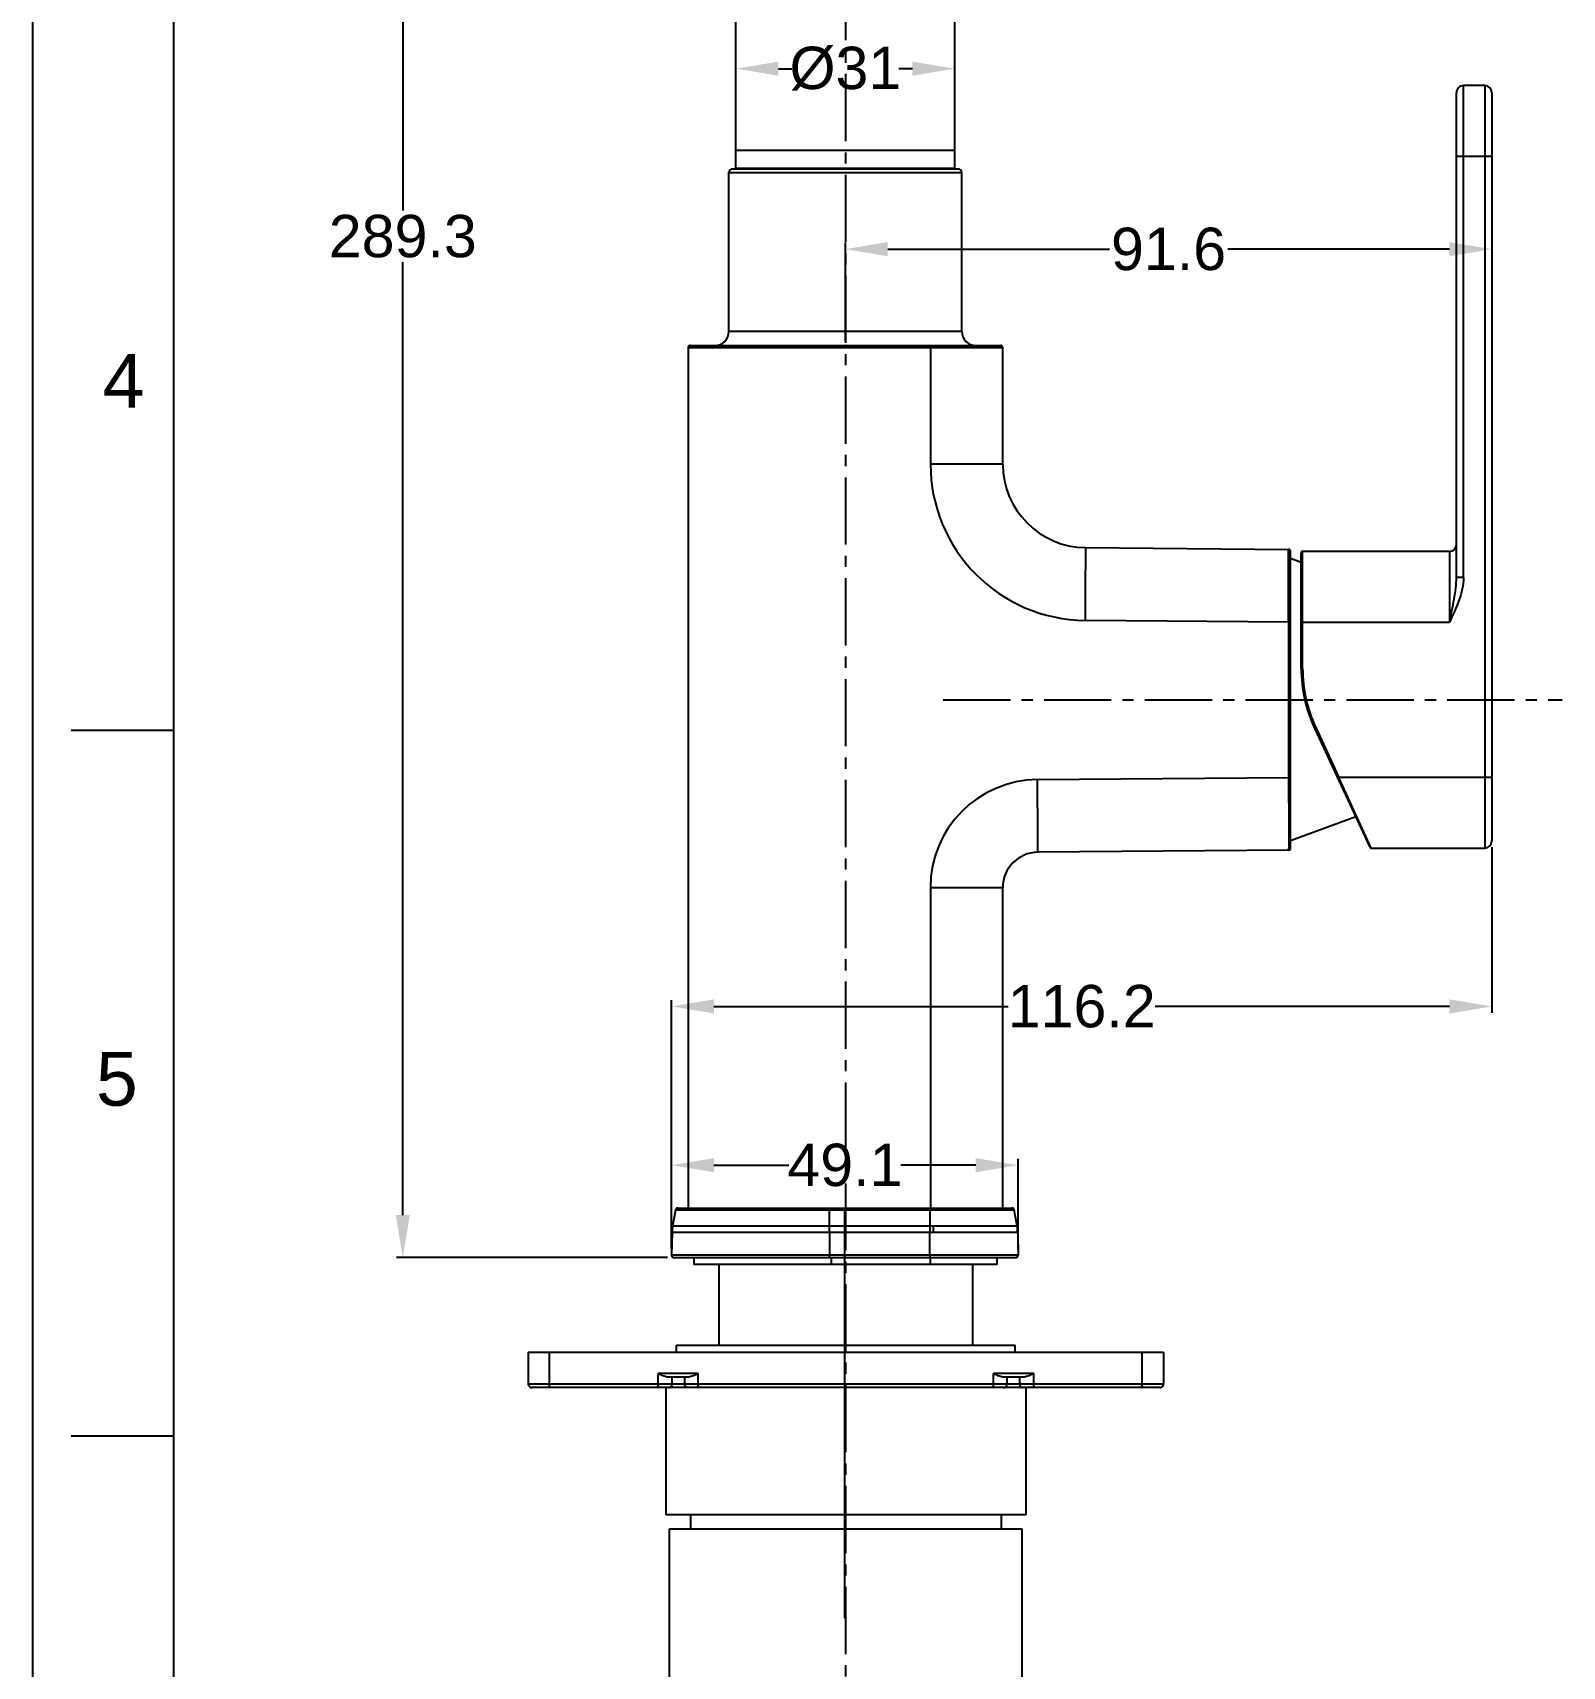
# Model space of a CAD drawing. Header units: millimetres. Extents: x 8455 to 9049, y -103 to 737.
# Drawn here: x 8455.3 to 8672, y 184 to 415.5 of the extents above; entities that cross this region are included whole.
import ezdxf

# ---------------------------------------------------------------- set-up
doc = ezdxf.new("R2010")
doc.units = ezdxf.units.MM
doc.linetypes.add('CENTER2', pattern=[28.575, 19.05, -3.175, 3.175, -3.175])
doc.layers.add('CENTER', color=1, linetype='CENTER2')
doc.layers.add('FORM', color=7, linetype='Continuous')
doc.layers.add('DIM', color=3, linetype='Continuous', lineweight=9)
doc.styles.get("Standard").update_dxf_attribs({"font": 'arial.ttf'})
doc.dimstyles.new('겸용-샤워욕조용1', dxfattribs={"dimscale": 0.6, "dimtxt": 10, "dimasz": 10, "dimexe": 1.5, "dimexo": 1.5, "dimgap": 1, "dimtad": 0, "dimtih": 1, "dimtoh": 1, "dimdec": 1, "dimdsep": 46, "dimtxsty": 'Standard', "dimcen": 2.5, "dimclrd": 5, "dimclre": 5, "dimclrt": 5, "dimadec": 1, "dimazin": 2, "dimtfac": 1, "dimtdec": 1, "dimtmove": 0, "dimatfit": 3, "dimfxl": 1.25, "dimarcsym": 0})

# ---------------------------------------------------------------- blocks, each defined once
blk = doc.blocks.new('*D77')
at = {"layer": 'Defpoints', "color": 0, "transparency": 16777216}
for p in [(8594.9, 255.02), (8545.8, 242.26), (8594.9, 242.25)]:
    blk.add_point(p, dxfattribs=at)
at = {"layer": 'DIM', "color": 5, "lineweight": -2, "transparency": 16777216}
for p, q in [((8545.8, 243.16), (8545.8, 255.92)), ((8551.8, 255.02), (8562.41, 255.02)), ((8588.9, 255.02), (8578.28, 255.02)), ((8594.9, 243.15), (8594.9, 255.92))]:
    blk.add_line(p, q, dxfattribs=at)
at = {"layer": 'DIM', "color": 5, "transparency": 16777216}
for points in [[(8551.8, 256.02), (8551.8, 254.02), (8545.8, 255.02)], [(8588.9, 256.02), (8588.9, 254.02), (8594.9, 255.02)]]:
    blk.add_solid(points, dxfattribs=at)
at = {"layer": 'DIM', "color": 5, "transparency": 16777216, "insert": (8570.35, 255.02), "char_height": 6, "attachment_point": 5}
blk.add_mtext('49.1', dxfattribs=at)
blk = doc.blocks.new('*D79')
at = {"layer": 'Defpoints', "color": 0, "transparency": 16777216}
for p in [(8585.92, 410.35), (8554.92, 398.79), (8585.92, 398.79)]:
    blk.add_point(p, dxfattribs=at)
at = {"layer": 'DIM', "color": 5, "lineweight": -2, "transparency": 16777216}
for p, q in [((8554.92, 399.69), (8554.92, 411.25)), ((8560.92, 410.35), (8562.84, 410.35)), ((8579.92, 410.35), (8578, 410.35)), ((8585.92, 399.69), (8585.92, 411.25))]:
    blk.add_line(p, q, dxfattribs=at)
at = {"layer": 'DIM', "color": 5, "transparency": 16777216}
for points in [[(8560.92, 411.35), (8560.92, 409.35), (8554.92, 410.35)], [(8579.92, 411.35), (8579.92, 409.35), (8585.92, 410.35)]]:
    blk.add_solid(points, dxfattribs=at)
at = {"layer": 'DIM', "color": 5, "transparency": 16777216, "insert": (8570.42, 410.35), "char_height": 6, "attachment_point": 5}
blk.add_mtext('%%C31', dxfattribs=at)
blk = doc.blocks.new('*D80')
at = {"layer": 'Defpoints', "color": 0, "transparency": 16777216}
for p in [(8507.7, 531.25), (8570.49, 531.25), (8546.1, 241.95)]:
    blk.add_point(p, dxfattribs=at)
at = {"layer": 'DIM', "color": 5, "lineweight": -2, "transparency": 16777216}
for p, q in [((8569.59, 531.25), (8506.8, 531.25)), ((8507.7, 525.25), (8507.7, 390.26)), ((8507.7, 247.95), (8507.7, 382.93)), ((8545.2, 241.95), (8506.8, 241.95))]:
    blk.add_line(p, q, dxfattribs=at)
at = {"layer": 'DIM', "color": 5, "transparency": 16777216}
for points in [[(8506.7, 525.25), (8508.7, 525.25), (8507.7, 531.25)], [(8506.7, 247.95), (8508.7, 247.95), (8507.7, 241.95)]]:
    blk.add_solid(points, dxfattribs=at)
at = {"layer": 'DIM', "color": 5, "transparency": 16777216, "insert": (8507.7, 386.6), "char_height": 6, "attachment_point": 5}
blk.add_mtext('289.3', dxfattribs=at)
blk = doc.blocks.new('*D81')
at = {"layer": 'Defpoints', "color": 0, "transparency": 16777216}
for p in [(8662.02, 406.95), (8662.02, 384.78), (8570.42, 370.84)]:
    blk.add_point(p, dxfattribs=at)
at = {"layer": 'DIM', "color": 5, "lineweight": -2, "transparency": 16777216}
for p, q in [((8662.02, 406.05), (8662.02, 383.88)), ((8570.42, 371.74), (8570.42, 385.68)), ((8576.42, 384.78), (8607.83, 384.78)), ((8656.02, 384.78), (8624.61, 384.78))]:
    blk.add_line(p, q, dxfattribs=at)
at = {"layer": 'DIM', "color": 5, "transparency": 16777216}
for points in [[(8576.42, 385.78), (8576.42, 383.78), (8570.42, 384.78)], [(8656.02, 385.78), (8656.02, 383.78), (8662.02, 384.78)]]:
    blk.add_solid(points, dxfattribs=at)
at = {"layer": 'DIM', "color": 5, "transparency": 16777216, "insert": (8616.22, 384.78), "char_height": 6, "attachment_point": 5}
blk.add_mtext('91.6', dxfattribs=at)
blk = doc.blocks.new('*D89')
at = {"layer": 'Defpoints', "color": 0, "transparency": 16777216}
for p in [(8662.02, 300.95), (8662.02, 277.51), (8545.8, 242.26)]:
    blk.add_point(p, dxfattribs=at)
at = {"layer": 'DIM', "color": 5, "lineweight": -2, "transparency": 16777216}
for p, q in [((8662.02, 300.05), (8662.02, 276.61)), ((8545.8, 243.16), (8545.8, 278.41)), ((8551.8, 277.51), (8593.5, 277.51)), ((8656.02, 277.51), (8614.32, 277.51))]:
    blk.add_line(p, q, dxfattribs=at)
at = {"layer": 'DIM', "color": 5, "transparency": 16777216}
for points in [[(8551.8, 278.51), (8551.8, 276.51), (8545.8, 277.51)], [(8656.02, 278.51), (8656.02, 276.51), (8662.02, 277.51)]]:
    blk.add_solid(points, dxfattribs=at)
at = {"layer": 'DIM', "color": 5, "transparency": 16777216, "insert": (8603.91, 277.51), "char_height": 6, "attachment_point": 5}
blk.add_mtext('116.2', dxfattribs=at)

msp = doc.modelspace()

# ---------------------------------------------------------------- linework, layer by layer
at = {"linetype": 'Continuous'}
for p, q in [((8554.92, 396.19), (8554.92, 485.04)), ((8585.92, 396.19), (8585.92, 485.08)), ((8658.02, 338.28), (8658.02, 407.95)), ((8661.02, 407.95), (8658.02, 407.95)), ((8661.02, 407.95), (8661.02, 299.95)), ((8657.02, 338.28), (8657.02, 406.95)), ((8662.02, 406.95), (8662.02, 300.95)), ((8554.92, 398.79), (8585.92, 398.79)), ((8554.42, 396.14), (8586.42, 396.14)), ((8585.92, 396.19), (8554.92, 396.19)), ((8555.42, 396.14), (8555.42, 396.19)), ((8585.42, 396.14), (8585.42, 396.19)), ((8657.02, 397.95), (8662.02, 397.95)), ((8553.92, 373.14), (8553.92, 395.64)), ((8553.92, 395.64), (8586.92, 395.64)), ((8586.92, 373.14), (8586.92, 395.64)), ((8586.92, 373.14), (8553.92, 373.14)), ((8548.12, 370.84), (8548.12, 248.95)), ((8548.12, 370.84), (8592.73, 370.84)), ((8548.42, 371.14), (8592.43, 371.14)), ((8582.48, 370.84), (8582.48, 354.34)), ((8592.73, 354.34), (8592.73, 370.84)), ((8592.73, 354.34), (8582.48, 354.34)), ((8604.47, 342.5), (8633.22, 342.25)), ((8633.22, 341.47), (8633.22, 342.25)), ((8633.22, 331.95), (8633.22, 342.25)), ((8633.22, 339.24), (8633.22, 341.47)), ((8633.52, 299.95), (8633.52, 341.95)), ((8635.02, 340.4), (8633.52, 340.95)), ((8635.02, 325.38), (8635.02, 341.75)), ((8635.22, 325.38), (8635.22, 341.95)), ((8656.02, 341.95), (8635.22, 341.95)), ((8656.02, 341.95), (8656.02, 331.95)), ((8658.02, 338.28), (8657.02, 338.28)), ((8633.22, 331.95), (8604.43, 332.2)), ((8633.22, 331.95), (8633.22, 309.95)), ((8633.22, 331.95), (8633.52, 331.95)), ((8635.02, 331.95), (8656.02, 331.95)), ((8635.22, 325.38), (8635.02, 325.38)), ((8636.89, 316.93), (8637.08, 317.02)), ((8636.89, 316.93), (8644.76, 300.07)), ((8637.08, 317.02), (8640.37, 309.95)), ((8597.64, 309.64), (8633.22, 309.95)), ((8633.52, 309.95), (8633.22, 309.95)), ((8640.37, 309.95), (8640.19, 309.87)), ((8644.94, 299.95), (8640.37, 309.95)), ((8662.02, 309.95), (8640.37, 309.95)), ((8642.76, 304.36), (8633.52, 300.95)), ((8633.22, 299.65), (8597.68, 299.34)), ((8644.94, 299.95), (8661.02, 299.95)), ((8582.47, 294.34), (8582.47, 248.95)), ((8582.47, 294.34), (8592.72, 294.34)), ((8592.72, 248.95), (8592.72, 294.34)), ((8546.37, 248.7), (8545.94, 246.36)), ((8546.37, 248.7), (8582.41, 248.7)), ((8546.67, 248.95), (8594.03, 248.95)), ((8568.15, 246.36), (8568.16, 248.7)), ((8568.16, 248.7), (8568.16, 248.95)), ((8570.34, 246.36), (8570.34, 248.7)), ((8570.35, 190.84), (8570.34, 248.7)), ((8582.4, 248.95), (8582.41, 248.7)), ((8582.41, 248.7), (8593.03, 248.71)), ((8582.41, 248.7), (8582.41, 246.36)), ((8593.03, 248.71), (8594.32, 248.7)), ((8594.76, 246.36), (8594.32, 248.7)), ((8545.86, 245.54), (8545.8, 242.26)), ((8545.86, 245.54), (8582.41, 245.54)), ((8582.41, 246.36), (8545.94, 246.36)), ((8568.15, 245.54), (8568.15, 246.36)), ((8568.15, 245.54), (8568.15, 242.26)), ((8570.34, 246.36), (8570.34, 245.54)), ((8570.34, 242.26), (8570.34, 245.54)), ((8582.41, 246.36), (8582.41, 245.54)), ((8582.9, 246.36), (8582.41, 246.36)), ((8582.41, 242.26), (8582.41, 245.54)), ((8582.41, 245.54), (8582.91, 245.54)), ((8594.76, 246.36), (8582.9, 246.36)), ((8582.91, 245.54), (8594.84, 245.54)), ((8594.84, 245.54), (8594.9, 242.26)), ((8594.9, 242.26), (8545.8, 242.26)), ((8546.1, 241.95), (8551.56, 241.95)), ((8548.95, 241.95), (8548.95, 240.95)), ((8591.95, 240.95), (8548.95, 240.95)), ((8551.56, 241.95), (8594.6, 241.95)), ((8552.49, 240.95), (8552.49, 229.51)), ((8568.15, 241.95), (8568.15, 242.26)), ((8568.45, 240.95), (8568.45, 241.95)), ((8570.34, 242.26), (8570.34, 241.95)), ((8582.41, 242.26), (8582.41, 241.95)), ((8582.45, 241.95), (8582.45, 240.95)), ((8588.49, 229.51), (8588.49, 240.95)), ((8591.95, 240.95), (8591.95, 241.95)), ((8546.49, 228.51), (8546.49, 229.51)), ((8546.49, 229.51), (8594.49, 229.51)), ((8594.49, 228.51), (8594.49, 229.51)), ((8525.49, 228.51), (8525.49, 224.01)), ((8525.49, 228.51), (8615.49, 228.51)), ((8528.49, 223.51), (8528.49, 228.51)), ((8612.49, 223.51), (8612.49, 228.51)), ((8615.49, 228.51), (8615.49, 224.01)), ((8543.87, 223.51), (8543.87, 225.51)), ((8549.57, 225.51), (8543.87, 225.51)), ((8548.25, 225.01), (8545.19, 225.01)), ((8545.87, 224.01), (8545.87, 225.01)), ((8547.64, 225.01), (8547.64, 224.01)), ((8549.57, 223.51), (8549.57, 225.51)), ((8597.11, 225.51), (8591.41, 225.51)), ((8591.41, 223.51), (8591.41, 225.51)), ((8595.78, 225.01), (8592.73, 225.01)), ((8593.34, 224.01), (8593.34, 225.01)), ((8595.11, 225.01), (8595.11, 224.01)), ((8597.11, 223.51), (8597.11, 225.51)), ((8615.49, 224.01), (8525.49, 224.01)), ((8614.99, 223.51), (8525.99, 223.51)), ((8544.99, 223.51), (8544.99, 205.51)), ((8595.99, 223.51), (8595.99, 205.51)), ((8595.99, 205.51), (8544.99, 205.51)), ((8548.49, 205.51), (8548.49, 203.51)), ((8592.49, 205.51), (8592.49, 203.51)), ((8545.49, 177.21), (8545.49, 203.51)), ((8545.49, 203.51), (8595.49, 203.51)), ((8595.49, 177.21), (8595.49, 203.51))]:
    msp.add_line(p, q, dxfattribs=at)
for centre, radius, start, end in [((8658.02, 406.95), 1, 89.9994, 179.9994), ((8661.02, 406.95), 1, 359.9994, 89.9994), ((8554.42, 395.64), 0.5, 90, 180), ((8586.42, 395.64), 0.5, 0, 90), ((8551.92, 373.14), 2, 270, 0), ((8588.92, 373.14), 2, 180, 270), ((8548.42, 370.84), 0.3, 90, 180), ((8592.43, 370.84), 0.3, 0, 90), ((8604.62, 354.34), 22.14, 180, 269.5), ((8604.57, 354.34), 11.84, 180, 269.5), ((8656.02, 342.95), 1, 269.9994, 359.9994), ((8633.22, 341.95), 0.3, 0, 89.5), ((8635.22, 341.75), 0.2, 89.9994, 179.9994), ((8655.02, 325.38), 20, 179.9994, 204.9994), ((8655.02, 325.38), 19.8, 179.9994, 204.9994), ((8597.77, 294.34), 15.3, 90.5, 180), ((8661.02, 300.95), 1, 269.9994, 359.9994), ((8597.72, 294.34), 5, 90.5, 180), ((8633.22, 299.95), 0.3, 270.5, 0), ((8644.94, 300.15), 0.2, 204.9994, 269.9994), ((8546.67, 248.65), 0.3, 90.4707, 169.4996), ((8546.67, 248.65), 0.3, 90.1853, 169.8486), ((8594.03, 248.65), 0.3, 10.434, 90), ((8550.86, 245.45), 5, 169.566, 179), ((8472.78, 245.36), 110.13, 0.092, 0.5177), ((8589.84, 245.45), 5, 1, 10.434), ((8546.1, 242.25), 0.3, 179, 270), ((8594.6, 242.25), 0.3, 270.1121, 0.9994), ((8525.99, 224.01), 0.5, 180, 270), ((8545.37, 224.01), 0.5, 270, 0), ((8595.61, 224.01), 0.5, 180, 270), ((8614.99, 224.01), 0.5, 270, 0)]:
    msp.add_arc(centre, radius, start, end, dxfattribs=at)
for points, knots in [([(8568.24, 370.84), (8568.24, 370.88), (8568.25, 370.95), (8568.24, 371.05), (8568.25, 371.09), (8568.24, 371.14), (8568.25, 371.14)], [0, 0, 0, 0, 0.382149, 0.707135, 0.923639, 1, 1, 1, 1]), ([(8570.42, 371.14), (8570.41, 371.14), (8570.43, 371.09), (8570.42, 371.05), (8570.42, 370.95), (8570.42, 370.88), (8570.42, 370.84)], [0, 0, 0, 0, 0.076297, 0.292802, 0.617813, 1, 1, 1, 1]), ([(8582.48, 371.14), (8582.49, 371.14), (8582.47, 371.09), (8582.49, 371.05), (8582.48, 370.95), (8582.48, 370.88), (8582.48, 370.84)], [0, 0, 0, 0, 0.076315, 0.292821, 0.617826, 1, 1, 1, 1]), ([(8604.43, 332.2), (8604.43, 332.83), (8604.44, 334.09), (8604.46, 335.97), (8604.47, 337.77), (8604.47, 339.18), (8604.48, 340.17), (8604.48, 340.79), (8604.48, 341.32), (8604.48, 341.75), (8604.48, 342.07), (8604.48, 342.28), (8604.47, 342.4), (8604.47, 342.46), (8604.47, 342.48), (8604.47, 342.5), (8604.47, 342.5)], [0, 0, 0, 0, 0.181956, 0.368079, 0.547185, 0.707073, 0.776303, 0.836956, 0.888229, 0.929747, 0.961347, 0.983269, 0.990715, 0.995921, 0.998981, 1, 1, 1, 1]), ([(8658.02, 338.28), (8658.02, 337.17), (8657.44, 334.96), (8656.5, 332.96), (8656.02, 331.95)], [0, 0, 0, 0, 0.498918, 1, 1, 1, 1]), ([(8656.02, 331.95), (8656.25, 333.04), (8656.6, 334.64), (8656.94, 336.75), (8657.02, 337.78), (8657.02, 338.28)], [0, 0, 0, 0, 0.519266, 0.766502, 1, 1, 1, 1]), ([(8597.68, 299.34), (8597.68, 299.34), (8597.68, 299.36), (8597.68, 299.38), (8597.68, 299.44), (8597.69, 299.56), (8597.69, 299.77), (8597.69, 300.1), (8597.69, 300.52), (8597.69, 301.05), (8597.69, 301.67), (8597.68, 302.67), (8597.68, 304.07), (8597.67, 305.87), (8597.65, 307.75), (8597.64, 309.01), (8597.64, 309.64)], [0, 0, 0, 0, 0.001019, 0.004079, 0.009285, 0.016731, 0.038653, 0.070253, 0.111771, 0.163044, 0.223697, 0.292927, 0.452815, 0.631921, 0.818044, 1, 1, 1, 1]), ([(8633.22, 309.95), (8633.23, 309.28), (8633.23, 307.96), (8633.24, 306.06), (8633.25, 304.3), (8633.25, 302.96), (8633.25, 302.01), (8633.25, 301.41), (8633.25, 300.89), (8633.24, 300.46), (8633.24, 300.12), (8633.24, 299.9), (8633.23, 299.77), (8633.23, 299.7), (8633.22, 299.67), (8633.23, 299.65), (8633.22, 299.65)], [0, 0, 0, 0, 0.195059, 0.382629, 0.555506, 0.707036, 0.772935, 0.831396, 0.881843, 0.923805, 0.956863, 0.980716, 0.98911, 0.995124, 0.99875, 1, 1, 1, 1]), ([(8545.19, 225.01), (8545.09, 225.01), (8544.87, 225.06), (8544.43, 225.23), (8544.1, 225.4), (8543.87, 225.51)], [0, 0, 0, 0, 0.219779, 0.467146, 1, 1, 1, 1]), ([(8549.57, 225.51), (8549.35, 225.4), (8549.01, 225.23), (8548.57, 225.06), (8548.35, 225.01), (8548.25, 225.01)], [0, 0, 0, 0, 0.5328, 0.780161, 1, 1, 1, 1]), ([(8592.73, 225.01), (8592.63, 225.01), (8592.41, 225.06), (8591.96, 225.23), (8591.63, 225.4), (8591.41, 225.51)], [0, 0, 0, 0, 0.219828, 0.467197, 1, 1, 1, 1]), ([(8597.11, 225.51), (8596.88, 225.4), (8596.55, 225.23), (8596.11, 225.06), (8595.89, 225.01), (8595.78, 225.01)], [0, 0, 0, 0, 0.532807, 0.780161, 1, 1, 1, 1]), ([(8548.12, 223.51), (8548, 223.51), (8547.74, 223.62), (8547.64, 223.89), (8547.64, 224.01)], [0, 0, 0, 0, 0.49366, 1, 1, 1, 1]), ([(8592.85, 223.51), (8592.98, 223.51), (8593.24, 223.62), (8593.34, 223.89), (8593.34, 224.01)], [0, 0, 0, 0, 0.49366, 1, 1, 1, 1])]:
    msp.add_open_spline(points, degree=3, knots=knots, dxfattribs=at)
at = {"layer": 'CENTER', "ltscale": 0.5}
for p, q in [((8570.49, 142.91), (8570.49, 539.47)), ((8584.28, 320.95), (8672.02, 320.95))]:
    msp.add_line(p, q, dxfattribs=at)
at = {"layer": 'FORM', "color": 7, "linetype": 'Continuous'}
for p, q in [((8455.25, 736.62), (8455.25, -103.38)), ((8475.25, 316.62), (8460.72, 316.62)), ((8475.25, 216.62), (8460.72, 216.62))]:
    msp.add_line(p, q, dxfattribs=at)
at = {"layer": 'FORM', "linetype": 'Continuous'}
msp.add_line((8475.25, -83.38), (8475.25, 716.62), dxfattribs=at)

# ---------------------------------------------------------------- texts
at = {"layer": 'FORM', "char_height": 7.62, "attachment_point": 5}
for s, insert in [('4', (8468.13, 366.13)), ('5', (8467.18, 267.2))]:
    msp.add_mtext_dynamic_manual_height_columns(s, width=50, gutter_width=12.5, heights=[0], dxfattribs=dict(at, insert=insert))

# ---------------------------------------------------------------- dimensions: what is measured, and where the dimension line sits
at = {"layer": 'DIM', "color": 5}
dim = msp.add_linear_dim(base=(8507.7, 531.25), p1=(8546.1, 241.95), p2=(8570.49, 531.25), angle=90, dimstyle='겸용-샤워욕조용1', dxfattribs=at)
dim.commit()
dim.dimension.update_dxf_attribs({"geometry": '*D80', "text_midpoint": (8507.7, 386.6)})
dim = msp.add_linear_dim(base=(8585.92, 410.35), p1=(8554.92, 398.79), p2=(8585.92, 398.79), text='%%C<>', dimstyle='겸용-샤워욕조용1', dxfattribs=at)
dim.commit()
dim.dimension.update_dxf_attribs({"geometry": '*D79', "text_midpoint": (8570.42, 410.35)})
for base, p1, p2, picture, middle in [((8662.02, 384.78), (8570.42, 370.84), (8662.02, 406.95), '*D81', (8616.22, 384.78)), ((8662.02, 277.51), (8545.8, 242.26), (8662.02, 300.95), '*D89', (8603.91, 277.51)), ((8594.9, 255.02), (8545.8, 242.26), (8594.9, 242.25), '*D77', (8570.35, 255.02))]:
    dim = msp.add_linear_dim(base=base, p1=p1, p2=p2, dimstyle='겸용-샤워욕조용1', dxfattribs=at)
    dim.commit()
    dim.dimension.update_dxf_attribs({"geometry": picture, "text_midpoint": middle})

doc.saveas('drawing.dxf')
